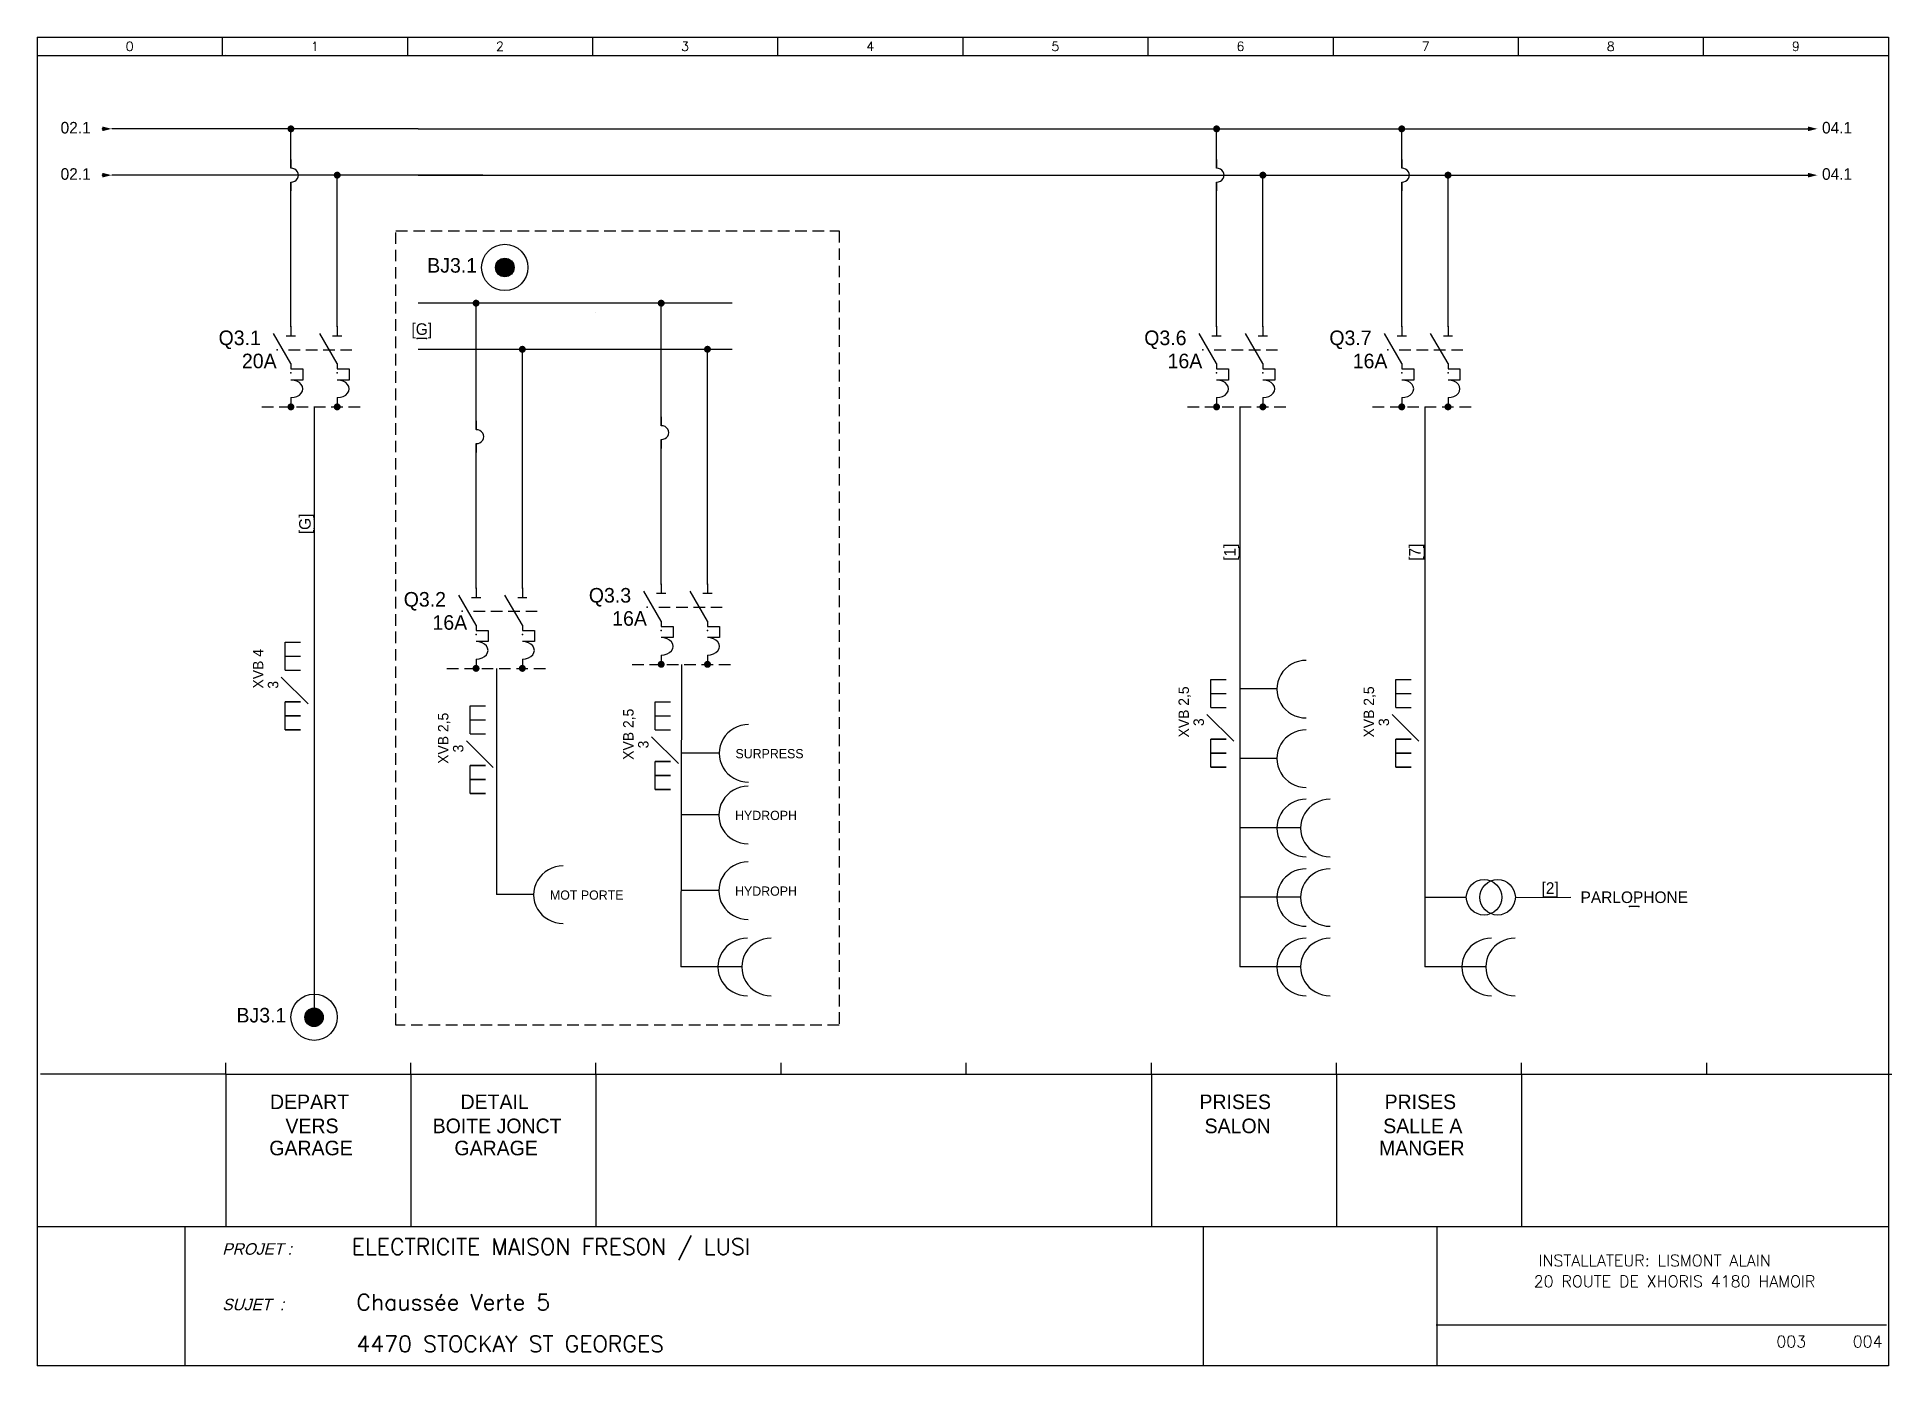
# Model space of a CAD drawing. Extents: x 4 to 405, y 5 to 292.
import ezdxf
from ezdxf.enums import TextEntityAlignment as Align

# ---------------------------------------------------------------- set-up
doc = ezdxf.new("R2010")
doc.units = 0
doc.header["$LTSCALE"] = 5
doc.header["$MEASUREMENT"] = 0
doc.linetypes.add('DASHED', pattern=[0.75, 0.5, -0.25])
doc.layers.get('0').update_dxf_attribs({"linetype": 'CONTINUOUS'})
for name, color, linetype in [('2', 1, 'CONTINUOUS'), ('3', 4, 'CONTINUOUS'), ('A', 7, 'CONTINUOUS'), ('C', 6, 'CONTINUOUS'), ('M', 6, 'CONTINUOUS'), ('S', 7, 'CONTINUOUS'), ('T2', 1, 'CONTINUOUS'), ('T3', 4, 'CONTINUOUS')]:
    doc.layers.add(name, color=color, linetype=linetype)
doc.styles.add('ROMANS', font='romans', dxfattribs={"width": 0.7, "height": 3})

# ---------------------------------------------------------------- blocks, each defined once
blk = doc.blocks.new('REFOUT')
at = {"linetype": 'Continuous'}
blk.add_solid([(0, 0.5), (0, -0.5), (2, 0)], dxfattribs=at)
at = {"layer": 'C', "color": 1, "linetype": 'Continuous'}
blk.add_point((0, 0), dxfattribs=at)
at = {"linetype": 'Continuous'}
blk.add_attdef('REF', (3, -1), '', height=2.5, dxfattribs=at)
at = {"linetype": 'Continuous', "flags": 1}
blk.add_attdef('INOUT', (-1, -2), '', height=0.5, dxfattribs=at)
blk = doc.blocks.new('DISJONCTEUR')
for p, q in [((0, 5), (0, 3)), ((10, 5), (10, 3)), ((0, -3), (-3.75, 3.5)), ((-1, 3), (1, 3)), ((10, -3), (6.25, 3.5)), ((9, 3), (11, 3)), ((0, -3), (0, -4.14)), ((10, -3), (10, -4.14)), ((0, -4.14), (2.59, -4.14)), ((2.59, -6.56), (0, -6.56)), ((2.59, -4.14), (2.59, -6.56)), ((10, -4.14), (12.59, -4.14)), ((12.59, -6.56), (10, -6.56)), ((12.59, -4.14), (12.59, -6.56)), ((0, -10.34), (0, -12.34)), ((10, -10.34), (10, -12.34))]:
    blk.add_line(p, q)
at = {"linetype": 'DASHED'}
blk.add_line((-0.53, 0), (13.18, 0), dxfattribs=at)
for centre in [(0, -8.45), (10, -8.45)]:
    blk.add_ellipse(centre, major_axis=(-2.59, 0), ratio=0.730691, start_param=1.570796, end_param=4.712389)
at = {"layer": 'A', "color": 1, "linetype": 'DASHED'}
blk.add_point((-3, 0), dxfattribs=at)
at = {"layer": 'C', "color": 2, "linetype": 'DASHED'}
blk.add_point((0, 5), dxfattribs=at)
at = {"layer": 'C', "color": 3}
blk.add_point((10, 5), dxfattribs=at)
at = {"layer": 'C', "color": 1, "linetype": 'DASHED'}
for p in [(0, -5), (10, -5)]:
    blk.add_point(p, dxfattribs=at)
at = {"layer": 'C', "color": 4}
blk.add_point((10, -5), dxfattribs=at)
at = {"linetype": 'Continuous'}
for tag, p in [('LOCCODE', (-6.5, 1)), ('MATCODE', (-6.5, -4))]:
    blk.add_attdef(tag, text='', height=3.15, dxfattribs=at).set_placement(p, align=Align.RIGHT)
at = {"layer": 'T2', "linetype": 'Continuous'}
for tag, p in [('T1', (-2, 5)), ('T3', (8, 5)), ('T2', (-2, -7)), ('T4', (8, -7))]:
    blk.add_attdef(tag, text='', height=2.25, dxfattribs=at).set_placement(p, align=Align.RIGHT)
blk = doc.blocks.new('TERCON09')
at = {"linetype": 'Continuous'}
for p, q in [((-0.5, 0), (0.5, 0)), ((0, -0.5), (0, 0))]:
    blk.add_line(p, q, dxfattribs=at)
at = {"linetype": 'Continuous', "const_width": 0.75}
blk.add_lwpolyline([(0, -0.375, 1), (0, 0.375, 1)], format="xyb", close=True, dxfattribs=at)
at = {"layer": 'C', "color": 1, "linetype": 'Continuous'}
blk.add_point((-0.5, 0), dxfattribs=at)
at = {"layer": 'C', "color": 4, "linetype": 'Continuous'}
blk.add_point((-0.5, 0), dxfattribs=at)
at = {"layer": 'C', "color": 5, "linetype": 'Continuous'}
blk.add_point((0, 0), dxfattribs=at)
at = {"layer": 'C', "color": 3, "linetype": 'Continuous'}
blk.add_point((0.5, 0), dxfattribs=at)
at = {"layer": 'C', "color": 2, "linetype": 'Continuous'}
blk.add_point((0, -0.5), dxfattribs=at)
at = {"layer": 'C', "color": 6, "linetype": 'Continuous'}
blk.add_point((0, -0.5), dxfattribs=at)
blk = doc.blocks.new('PONT')
at = {"layer": '2'}
for p, q in [((0, 3.41), (0, 1.5)), ((0, -1.5), (0, -3.41))]:
    blk.add_line(p, q, dxfattribs=at)
blk.add_ellipse((0, 0), major_axis=(-1.65, 0), ratio=0.909509, start_param=1.570796, end_param=4.712389, dxfattribs=at)
blk = doc.blocks.new('BJ')
h = blk.add_hatch(color=256)
edge = h.paths.add_edge_path()
edge.add_arc((22, 2), 2, 0, 360)
for radius in [5, 2]:
    blk.add_circle((22, 2), radius)
at = {"linetype": 'Continuous'}
blk.add_attdef('LOCCODE', text='', height=3.15, dxfattribs=at).set_placement((16.01, 0.88), align=Align.RIGHT)
blk = doc.blocks.new('CABLE_TYPE2')
for p, q in [((-2.09, 10.43), (1.22, 10.43)), ((-2.09, 4.35), (-2.09, 10.43)), ((-2.09, 7.39), (1.22, 7.39)), ((-2.09, 7.39), (1.22, 7.39)), ((-2.09, 4.35), (1.22, 4.35)), ((-2.09, 4.35), (1.22, 4.35)), ((-2.91, 2.87), (2.91, -2.87)), ((1.22, -2.43), (-2.09, -2.43)), ((-2.09, -2.43), (1.22, -2.43)), ((-2.09, -8.52), (-2.09, -2.43)), ((1.22, -5.47), (-2.09, -5.47)), ((1.22, -5.47), (-2.09, -5.47)), ((-2.09, -5.47), (1.22, -5.47)), ((-2.09, -5.47), (1.22, -5.47)), ((1.22, -8.52), (-2.09, -8.52)), ((1.22, -8.52), (-2.09, -8.52)), ((-2.09, -8.52), (1.22, -8.52)), ((-2.09, -8.52), (1.22, -8.52))]:
    blk.add_line(p, q)
at = {"layer": 'T2', "linetype": 'Continuous'}
for tag, p in [('TYPE_CABLE', (-6.79, 8.94)), ('NBR_FILS', (-3.56, 2.04))]:
    blk.add_attdef(tag, text='', height=2.25, rotation=90, dxfattribs=at).set_placement(p, align=Align.RIGHT)
blk = doc.blocks.new('PRISE')
blk.add_line((-23.01, -10.37), (-31.05, -10.37))
blk.add_ellipse((-16.68, -10.41), major_axis=(-6.35, 0), ratio=0.978022, start_param=4.712389, end_param=7.853982)
at = {"layer": 'T2', "linetype": 'Continuous'}
blk.add_attdef('T1', (-19.51, -11.49), '', height=2, dxfattribs=at)
blk = doc.blocks.new('PRISE_DOUBLE')
for p, q in [((-23.01, -10.37), (-31.05, -10.37)), ((-17.88, -10.37), (-25.92, -10.37))]:
    blk.add_line(p, q)
for centre in [(-16.68, -10.41), (-11.54, -10.41)]:
    blk.add_ellipse(centre, major_axis=(-6.35, 0), ratio=0.978022, start_param=4.712389, end_param=7.853982)
at = {"layer": 'T2', "linetype": 'Continuous'}
blk.add_attdef('T1', (-16.21, -11.02), '', height=2, dxfattribs=at)
blk = doc.blocks.new('COMMENT')
for p, q in [((0, 0), (40, 0)), ((0, 0), (0, -32.88)), ((40, 0), (40, -32.88))]:
    blk.add_line(p, q)
at = {"linetype": 'Continuous'}
for tag, p in [('COMM1', (18.11, -7.55)), ('COMM2', (18.64, -12.75)), ('COMM3', (18.43, -17.53))]:
    blk.add_attdef(tag, text='', height=3.15, dxfattribs=at).set_placement(p, align=Align.CENTER)
blk = doc.blocks.new('LINENUMV')
at = {"linetype": 'Continuous'}
for p, q in [((0, 1), (0, 0)), ((0, 0), (0, -1))]:
    blk.add_line(p, q, dxfattribs=at)
at = {"layer": 'C', "color": 1, "linetype": 'Continuous'}
blk.add_point((0, 1), dxfattribs=at)
at = {"layer": 'C', "color": 2, "linetype": 'Continuous'}
blk.add_point((0, -1), dxfattribs=at)
at = {"layer": 'T2', "linetype": 'Continuous'}
blk.add_attdef('LINENR', text='', height=2.5, rotation=90, dxfattribs=at).set_placement((0, 0), align=Align.BOTTOM_CENTER)
blk = doc.blocks.new('ZONENR')
at = {"layer": '2', "style": 'ROMANS'}
blk.add_attdef('ZONENR', text='', height=2, dxfattribs=at).set_placement((20, 2), align=Align.MIDDLE)
blk = doc.blocks.new('CARTOUCHE')
at = {"color": 4}
blk.add_line((317.25, 13.9), (414.59, 13.9), dxfattribs=at)
at = {"layer": '2'}
for p, q in [((55, 292), (55, 288)), ((95, 292), (95, 288)), ((135, 292), (135, 288)), ((175, 292), (175, 288)), ((215, 292), (215, 288)), ((255, 292), (255, 288)), ((295, 292), (295, 288)), ((335, 292), (335, 288)), ((375, 292), (375, 288)), ((15, 288), (415, 288))]:
    blk.add_line(p, q, dxfattribs=at)
at = {"layer": '3'}
for p, q in [((15, 292), (415, 292)), ((15, 292), (15, 5)), ((415, 292), (415, 5)), ((415, 35), (15, 35)), ((47, 5), (47, 35)), ((415, 5), (15, 5))]:
    blk.add_line(p, q, dxfattribs=at)
for points in [[(267, 5), (267, 35)], [(317.5, 5), (317.5, 35)]]:
    blk.add_lwpolyline(points, dxfattribs=at)
at = {"layer": '2'}
for p, values in [((15, 288), {'ZONENR': '0'}), ((55, 288), {'ZONENR': '1'}), ((95, 288), {'ZONENR': '2'}), ((135, 288), {'ZONENR': '3'}), ((175, 288), {'ZONENR': '4'}), ((215, 288), {'ZONENR': '5'}), ((255, 288), {'ZONENR': '6'}), ((295, 288), {'ZONENR': '7'}), ((335, 288), {'ZONENR': '8'}), ((375, 288), {'ZONENR': '9'})]:
    blk.add_blockref('ZONENR', p, dxfattribs=at).add_auto_attribs(values)
at = {"layer": 'T2', "oblique": 15}
for s, p in [('PROJET :', (55, 29)), ('SUJET  :', (55, 17))]:
    blk.add_text(s, height=2.5, dxfattribs=at).set_placement(p)
at = {"layer": 'T3', "style": 'ROMANS'}
for tag, p in [('PROJET', (107, 26)), ('SUJET1', (78, 17)), ('SUJET2', (78, 11.5))]:
    blk.add_attdef(tag, p, '', height=3.5, dxfattribs=at)

msp = doc.modelspace()

# ---------------------------------------------------------------- linework, layer by layer
for p, q in [((45, 288), (45, 288)), ((125, 232.39), (125, 232.39)), ((45, 67.83), (45, 70.28)), ((85, 67.83), (85, 70.28)), ((85, 67.83), (85, 70.28)), ((85, 67.83), (85, 69.89)), ((125, 67.83), (125, 70.28)), ((125, 67.83), (125, 70.28)), ((125, 67.83), (125, 69.89)), ((165, 67.83), (165, 70.28)), ((165, 67.83), (165, 70.28)), ((165, 67.83), (165, 69.89)), ((205, 67.83), (205, 70.28)), ((205, 67.83), (205, 70.28)), ((205, 67.83), (205, 70.28)), ((205, 67.83), (205, 69.89)), ((205, 67.83), (205, 69.89)), ((245, 67.83), (245, 70.28)), ((245, 67.83), (245, 70.28)), ((245, 67.83), (245, 69.89)), ((285, 67.83), (285, 70.28)), ((285, 67.83), (285, 70.28)), ((285, 67.83), (285, 69.89)), ((325, 67.83), (325, 70.28)), ((325, 67.83), (325, 70.28)), ((325, 67.83), (325, 70.28)), ((325, 67.83), (325, 69.89)), ((325, 67.83), (325, 69.89)), ((365, 67.83), (365, 70.28)), ((365, 67.83), (365, 69.89)), ((45, 67.83), (5, 67.83)), ((45, 67.83), (85, 67.83)), ((85, 67.83), (405, 67.83)), ((85, 67.83), (125, 67.83)), ((125, 67.83), (165, 67.83)), ((165, 67.83), (205, 67.83)), ((205, 67.83), (245, 67.83)), ((245, 67.83), (285, 67.83)), ((285, 67.83), (325, 67.83)), ((325, 67.83), (365, 67.83))]:
    msp.add_line(p, q)
at = {"layer": '2'}
for p, q in [((86.57, 272), (20.37, 272)), ((59.09, 263.5), (59.09, 272)), ((86.57, 272), (386.9, 272)), ((259.09, 263.5), (259.09, 272)), ((299.09, 263.5), (299.09, 272)), ((100.57, 262), (20.37, 262)), ((59.09, 229.29), (59.09, 260.5)), ((69.09, 229.29), (69.09, 262)), ((86.57, 262), (100.57, 262)), ((100.57, 262), (386.9, 262)), ((259.09, 229.29), (259.09, 260.5)), ((269.09, 229.29), (269.09, 262)), ((299.09, 229.29), (299.09, 260.5)), ((309.09, 229.29), (309.09, 262)), ((86.57, 234.39), (154.45, 234.39)), ((99.09, 207.03), (99.09, 234.24)), ((139.09, 207.89), (139.09, 234.35)), ((86.57, 224.39), (154.45, 224.39)), ((109.09, 172.81), (109.09, 224.39)), ((149.09, 173.68), (149.09, 224.39)), ((64.09, 211.95), (64.09, 80.11)), ((264.09, 211.95), (264.09, 91.02)), ((304.09, 211.95), (304.09, 91.02)), ((139.09, 173.68), (139.09, 204.89)), ((99.09, 172.81), (99.09, 204.02)), ((143.51, 156.32), (143.34, 91.02)), ((103.51, 155.46), (103.51, 106.62))]:
    msp.add_line(p, q, dxfattribs=at)
at = {"layer": 'M'}
for p, q in [((304.09, 106.02), (313.04, 106.02)), ((323.65, 106.01), (335.64, 106.02))]:
    msp.add_line(p, q, dxfattribs=at)
for centre in [(316.88, 106.02), (319.81, 106.02)]:
    msp.add_circle(centre, 3.83, dxfattribs=at)
at = {"layer": 'S', "linetype": 'DASHED'}
for p, q in [((52.81, 211.93), (74.21, 211.93)), ((252.81, 211.93), (274.21, 211.93)), ((292.81, 211.93), (314.21, 211.93)), ((132.81, 156.32), (154.21, 156.32)), ((92.81, 155.46), (114.21, 155.46))]:
    msp.add_line(p, q, dxfattribs=at)
msp.add_lwpolyline([(81.79, 249.94), (177.55, 249.94), (177.55, 78.4), (81.79, 78.4)], close=True, dxfattribs=at)

# ---------------------------------------------------------------- block references
for p in [(59.09, 262), (259.09, 262), (299.09, 262), (99.09, 205.52), (139.09, 206.39)]:
    msp.add_blockref('PONT', p)
at = {"layer": '2'}
ref = msp.add_blockref('CARTOUCHE', (-10.75, -0.18), dxfattribs=at)
ref.add_attrib('PAGENR', '003', dxfattribs={"layer": 'T2', "height": 2.5, "style": 'ROMANS'}).set_placement((383.25, 8.82), align=Align.CENTER)
ref.add_attrib('PAGENXT', '004', dxfattribs={"layer": 'T2', "height": 2.5, "style": 'ROMANS'}).set_placement((399.75, 8.82), align=Align.CENTER)
ref.add_attrib('PROJET', 'ELECTRICITE MAISON FRESON / LUSI', (72.25, 28.82), dxfattribs={"layer": 'T3', "height": 3.5, "style": 'ROMANS'})
ref.add_attrib('SUJET1', 'Chaussée Verte 5', (73.25, 16.82), dxfattribs={"layer": 'T3', "height": 3.5, "style": 'ROMANS'})
ref.add_attrib('SUJET2', '4470 STOCKAY ST GEORGES', (73.25, 7.82), dxfattribs={"layer": 'T3', "height": 3.5, "style": 'ROMANS'})
ref.add_attrib('DESS3', 'INSTALLATEUR: LISMONT ALAIN ', dxfattribs={"layer": 'T2', "height": 2.5, "style": 'ROMANS'}).set_placement((354.59, 26.32), align=Align.CENTER)
ref.add_attrib('DESS4', '20 ROUTE DE XHORIS 4180 HAMOIR', dxfattribs={"layer": 'T2', "height": 2.5, "style": 'ROMANS'}).set_placement((358.04, 21.81), align=Align.CENTER)
for name, p, values in [('BJ', (83.3, 240.06), {'LOCCODE': 'BJ3.1'}), ('CABLE_TYPE2', (59.91, 150.71), {'NBR_FILS': '3', 'TYPE_CABLE': 'XVB 4'}), ('CABLE_TYPE2', (259.91, 142.64), {'NBR_FILS': '3', 'TYPE_CABLE': 'XVB 2,5'}), ('CABLE_TYPE2', (299.91, 142.64), {'NBR_FILS': '3', 'TYPE_CABLE': 'XVB 2,5'}), ('CABLE_TYPE2', (99.91, 136.95), {'NBR_FILS': '3', 'TYPE_CABLE': 'XVB 2,5'}), ('CABLE_TYPE2', (139.91, 137.82), {'NBR_FILS': '3', 'TYPE_CABLE': 'XVB 2,5'})]:
    msp.add_blockref(name, p, dxfattribs=at).add_auto_attribs(values)
msp.add_blockref('PRISE_DOUBLE', (295.14, 116.39), dxfattribs=at)
at = {"layer": 'M'}
ref = msp.add_blockref('DISJONCTEUR', (59.09, 224.29), dxfattribs=at)
ref.add_attrib('MATCODE', '20A ', dxfattribs={"layer": '0', "linetype": 'Continuous', "height": 3.15}).set_placement((57.17, 220.29), align=Align.RIGHT)
ref.add_attrib('LOCCODE', 'Q3.1', dxfattribs={"layer": '0', "linetype": 'Continuous', "height": 3.15}).set_placement((52.59, 225.29), align=Align.RIGHT)
ref = msp.add_blockref('LINENUMV', (87.35, 226.75), dxfattribs=dict(at, rotation=270))
ref.add_attrib('LINENR', '[G]', dxfattribs={"layer": 'T2', "color": 4, "linetype": 'Continuous', "height": 2.5}).set_placement((87.35, 226.75), align=Align.BOTTOM_CENTER)
ref = msp.add_blockref('DISJONCTEUR', (259.09, 224.29), dxfattribs=at)
ref.add_attrib('MATCODE', '16A ', dxfattribs={"layer": '0', "linetype": 'Continuous', "height": 3.15}).set_placement((257.17, 220.29), align=Align.RIGHT)
ref.add_attrib('LOCCODE', 'Q3.6', dxfattribs={"layer": '0', "linetype": 'Continuous', "height": 3.15}).set_placement((252.59, 225.29), align=Align.RIGHT)
ref = msp.add_blockref('DISJONCTEUR', (299.09, 224.29), dxfattribs=at)
ref.add_attrib('MATCODE', '16A ', dxfattribs={"layer": '0', "linetype": 'Continuous', "height": 3.15}).set_placement((297.17, 220.29), align=Align.RIGHT)
ref.add_attrib('LOCCODE', 'Q3.7', dxfattribs={"layer": '0', "linetype": 'Continuous', "height": 3.15}).set_placement((292.59, 225.29), align=Align.RIGHT)
ref = msp.add_blockref('LINENUMV', (64.11, 186.67), dxfattribs=at)
ref.add_attrib('LINENR', '[G]', dxfattribs={"layer": 'T2', "color": 4, "linetype": 'Continuous', "height": 2.5, "rotation": 90}).set_placement((64.11, 186.67), align=Align.BOTTOM_CENTER)
ref = msp.add_blockref('LINENUMV', (263.94, 180.55), dxfattribs=at)
ref.add_attrib('LINENR', '[1]', dxfattribs={"layer": 'T2', "color": 4, "linetype": 'Continuous', "height": 2.5, "rotation": 90}).set_placement((263.94, 180.55), align=Align.BOTTOM_CENTER)
ref = msp.add_blockref('LINENUMV', (303.94, 180.55), dxfattribs=at)
ref.add_attrib('LINENR', '[7]', dxfattribs={"layer": 'T2', "color": 4, "linetype": 'Continuous', "height": 2.5, "rotation": 90}).set_placement((303.94, 180.55), align=Align.BOTTOM_CENTER)
ref = msp.add_blockref('DISJONCTEUR', (99.09, 167.81), dxfattribs=at)
ref.add_attrib('MATCODE', '16A', dxfattribs={"layer": '0', "linetype": 'Continuous', "height": 3.15}).set_placement((97.17, 163.81), align=Align.RIGHT)
ref.add_attrib('LOCCODE', 'Q3.2', dxfattribs={"layer": '0', "linetype": 'Continuous', "height": 3.15}).set_placement((92.59, 168.81), align=Align.RIGHT)
ref = msp.add_blockref('DISJONCTEUR', (139.09, 168.68), dxfattribs=at)
ref.add_attrib('MATCODE', '16A ', dxfattribs={"layer": '0', "linetype": 'Continuous', "height": 3.15}).set_placement((137.17, 164.68), align=Align.RIGHT)
ref.add_attrib('LOCCODE', 'Q3.3', dxfattribs={"layer": '0', "linetype": 'Continuous', "height": 3.15}).set_placement((132.59, 169.68), align=Align.RIGHT)
for name, p in [('PRISE', (295.14, 161.39)), ('PRISE', (295.14, 146.39)), ('PRISE_DOUBLE', (295.14, 131.39)), ('PRISE_DOUBLE', (295.14, 116.39)), ('PRISE_DOUBLE', (174.39, 101.39)), ('PRISE_DOUBLE', (295.14, 101.39)), ('PRISE_DOUBLE', (335.14, 101.39))]:
    msp.add_blockref(name, p, dxfattribs=at)
for name, p, values in [('PRISE', (174.65, 147.54), {'T1': 'SURPRESS'}), ('PRISE', (174.56, 134.2), {'T1': 'HYDROPH'}), ('PRISE', (134.56, 116.99), {'T1': 'MOT PORTE'}), ('PRISE', (174.56, 117.85), {'T1': 'HYDROPH'}), ('BJ', (42.09, 78.11), {'LOCCODE': 'BJ3.1'})]:
    msp.add_blockref(name, p, dxfattribs=at).add_auto_attribs(values)
ref = msp.add_blockref('LINENUMV', (331.16, 106.02), dxfattribs=dict(at, rotation=270))
ref.add_attrib('LINENR', '[2]', dxfattribs={"layer": 'T2', "color": 4, "linetype": 'Continuous', "height": 2.5}).set_placement((331.16, 106.02), align=Align.BOTTOM_CENTER)
ref = msp.add_blockref('LINENUMV', (349.34, 104.04), dxfattribs=dict(at, rotation=270))
ref.add_attrib('LINENR', 'PARLOPHONE', dxfattribs={"layer": 'T2', "color": 4, "linetype": 'Continuous', "height": 2.5}).set_placement((349.34, 104.04), align=Align.BOTTOM_CENTER)
at = {"layer": 'S'}
ref = msp.add_blockref('REFOUT', (18.37, 272), dxfattribs=at)
ref.add_attrib('REF', '02.1', (9.32, 271), dxfattribs={"layer": '0', "linetype": 'Continuous', "height": 2.5})
for p in [(59.09, 272), (259.09, 272), (299.09, 272), (69.09, 262), (269.09, 262), (309.09, 262), (99.09, 234.35), (139.09, 234.35), (109.09, 224.39), (149.09, 224.39), (59.09, 211.95), (69.09, 211.95), (259.09, 211.95), (269.09, 211.95), (299.09, 211.95), (309.09, 211.95), (139.09, 156.34), (149.09, 156.34), (99.09, 155.47), (109.09, 155.47)]:
    msp.add_blockref('TERCON09', p, dxfattribs=at)
for name, p, values in [('REFOUT', (386.9, 272), {'REF': '04.1'}), ('REFOUT', (386.9, 262), {'REF': '04.1'}), ('COMMENT', (45, 67.83), {'COMM2': 'VERS', 'COMM1': 'DEPART', 'COMM3': 'GARAGE'}), ('COMMENT', (85, 67.83), {'COMM2': 'BOITE JONCT', 'COMM1': 'DETAIL', 'COMM3': 'GARAGE'}), ('COMMENT', (285, 67.83), {'COMM2': 'SALLE A', 'COMM1': 'PRISES', 'COMM3': 'MANGER'})]:
    msp.add_blockref(name, p, dxfattribs=at).add_auto_attribs(values)
ref = msp.add_blockref('REFOUT', (18.37, 262), dxfattribs=at)
ref.add_attrib('REF', '02.1', (9.32, 261), dxfattribs={"layer": '0', "linetype": 'Continuous', "height": 2.5})
ref = msp.add_blockref('COMMENT', (245, 67.83), dxfattribs=at)
ref.add_attrib('COMM2', 'SALON', dxfattribs={"layer": '0', "linetype": 'Continuous', "height": 3.15}).set_placement((263.64, 55.08), align=Align.CENTER)
ref.add_attrib('COMM1', 'PRISES', dxfattribs={"layer": '0', "linetype": 'Continuous', "height": 3.15}).set_placement((263.11, 60.28), align=Align.CENTER)

doc.saveas('drawing.dxf')
